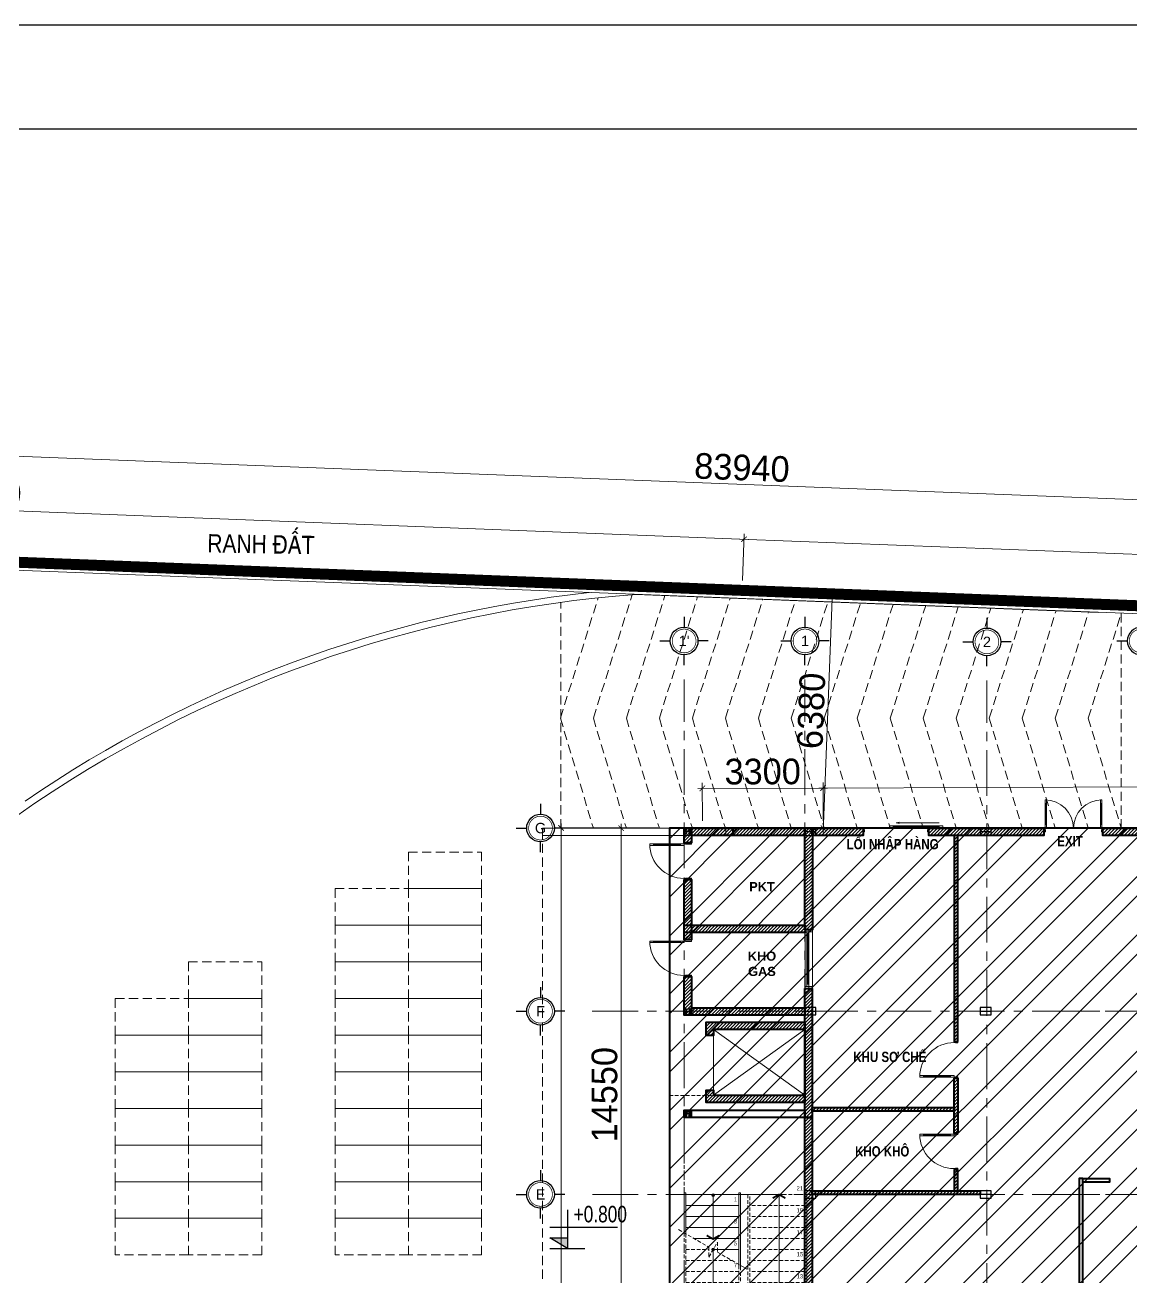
# Model space of a CAD drawing. Header units: millimetres. Extents: x 886808 to 1650903, y -1008069 to 230892.
# Drawn here: x 955234 to 985414, y -234506 to -200329 of the extents above; entities that cross this region are included whole.
import ezdxf
from ezdxf.enums import TextEntityAlignment as Align

# ---------------------------------------------------------------- set-up
doc = ezdxf.new("R2010")
doc.units = ezdxf.units.MM
for name, pattern in [('ACAD_ISO03W100', [30, 12, -18]), ('CENTER', [2, 1.25, -0.25, 0.25, -0.25]), ('CENTER2', [28.575, 19.05, -3.175, 3.175, -3.175]), ('CONTINOUS', [0]), ('DASHED', [0.75, 0.5, -0.25]), ('DASHED2', [0.375, 0.25, -0.125]), ('HIDDEN2', [0.1875, 0.125, -0.0625]), ('Overhead', [3.96875, 2.38125, -1.5875]), ('PHANTOM2', [31.75, 15.875, -3.175, 3.175, -3.175, 3.175, -3.175])]:
    doc.linetypes.add(name, pattern=pattern)
doc.layers.get('0').update_dxf_attribs({"lineweight": 0})
for name, color, linetype, lineweight in [('01- NET TUONG- 242', 242, 'Continuous', 40), ('03- Net Cua- 153', 153, 'Continuous', 9), ('04-Net thay', 150, 'Continuous', 20), ('06- Dim- 250', 250, 'Continuous', 0), ('8l NET TO', 8, 'Continuous', 9), ('_Text', 7, 'Continuous', 9), ('A-GLAZ-CURT', 52, 'Continuous', 5), ('A-Wall', 113, 'Continuous', 30), ('A_Dim', 8, 'Continuous', 5), ('co', 66, 'Continuous', 5), ('DIM', 149, 'Continuous', 13), ('DMANH', 116, 'Continuous', 15), ('DS_Dim', 8, 'Continuous', 0), ('HACTH', 8, 'Continuous', 0), ('net truc', 250, 'CENTER2', 5), ('net vl', 33, 'Continuous', 5), ('Q - TEN PHONG', 7, 'Continuous', 18), ('S-COLS', 52, 'Continuous', 5), ('S-STRS', 31, 'Continuous', 5), ('S-STRS-MBND', 31, 'Overhead', 5), ('Text', 250, 'Continuous', 25), ('X-BT-MB-F1$0$SP-CỬA', 157, 'Continuous', 0)]:
    doc.layers.add(name, color=color, linetype=linetype, lineweight=lineweight)
for name, color, linetype in [('0_Kinh', 142, 'Continuous'), ('4', 4, 'Continuous'), ('DS_Hatch', 8, 'Continuous')]:
    doc.layers.add(name, color=color, linetype=linetype)
doc.styles.add('Arial', font='arial.ttf', dxfattribs={"height": 253.361452})
doc.styles.add('DAT', font='')
doc.styles.add('ISO2', font='')
doc.styles.add('Roof Fl type B$0$GHICHUTHUONG', font='arial.ttf', dxfattribs={"width": 0.8})
doc.styles.add('STYLE2', font='')
doc.styles.add('TIEU DE L', font='arial.ttf', dxfattribs={"width": 0.75, "height": 450})
doc.styles.add('TIÊU ĐỀ', font='arial.ttf', dxfattribs={"height": 230})
doc.styles.add('VNI-HELVE', font='')
doc.styles.get('DAT').set_extended_font_data('VNI-Helve')
doc.styles.get('ISO2').set_extended_font_data('.VnAvantH')
doc.styles.get('STYLE2').set_extended_font_data('VNI-Helve-Condense')
doc.styles.get('VNI-HELVE').set_extended_font_data('VNI-Helve-Condense')
doc.dimstyles.new('1-100 X2', dxfattribs={"dimtxt": 110, "dimasz": 75, "dimexe": 75, "dimexo": 150, "dimgap": 45, "dimtad": 1, "dimdec": 0, "dimrnd": 5, "dimzin": 0, "dimtxsty": 'VNI-HELVE', "dimblk": 'ARCHTICK', "dimcen": 50, "dimdle": 60, "dimclrd": 256, "dimclre": 256, "dimclrt": 2, "dimadec": 0, "dimazin": 0, "dimtfac": 1, "dimtdec": 0, "dimtix": 1, "dimtmove": 1, "dimatfit": 3, "dimldrblk": 'OPEN30', "dimfxl": 900, "dimtolj": 1, "dimtzin": 0, "dimlwd": 13, "dimlwe": 13, "dimarcsym": 1})
doc.dimstyles.new('Copy of 1-100-Ll', dxfattribs={"dimtxt": 700, "dimasz": 150, "dimexe": 150, "dimexo": 300, "dimgap": 90, "dimtad": 1, "dimdec": 0, "dimrnd": 5, "dimzin": 0, "dimtxsty": 'ISO2', "dimblk": 'ARCHTICK', "dimcen": 100, "dimdle": 120, "dimclrd": 256, "dimclre": 256, "dimclrt": 2, "dimadec": 0, "dimazin": 0, "dimtfac": 1, "dimtdec": 0, "dimtix": 1, "dimtmove": 1, "dimatfit": 3, "dimldrblk": 'OPEN30', "dimfxl": 900, "dimtolj": 1, "dimtzin": 0, "dimlwd": 13, "dimlwe": 13, "dimarcsym": 1})
pattern_1 = [(45, (-934918.59, 379499.195), (-44.9012806, 44.9012806), [])]

# ---------------------------------------------------------------- blocks, each defined once
blk = doc.blocks.new('_ArchTick')
at = {"color": 0, "linetype": 'ByBlock', "const_width": 0.15}
blk.add_lwpolyline([(-0.5, -0.5), (0.5, 0.5)], dxfattribs=at)
blk = doc.blocks.new('*D185')
at = {"layer": 'A_Dim', "lineweight": 13, "transparency": 16777216}
for p, q in [((974973, -214372), (932666, -212728)), ((932742, -213851), (932792, -212583)), ((974810, -215485), (974859, -214217))]:
    blk.add_line(p, q, dxfattribs=at)
at = {"layer": 'Defpoints', "color": 0, "transparency": 16777216}
for p in [(932786, -212733), (932731, -214151), (974798, -215785)]:
    blk.add_point(p, dxfattribs=at)
at = {"layer": 'A_Dim', "lineweight": 13, "transparency": 16777216, "xscale": 150, "yscale": 150, "zscale": 150}
for p, rotation in [((932786, -212733), 177.7757246600944), ((974853, -214367), 357.7757246600944)]:
    blk.add_blockref('_ArchTick', p, dxfattribs=dict(at, rotation=rotation))
at = {"layer": 'A_Dim', "color": 2, "transparency": 16777216, "insert": (953837, -213098), "char_height": 700, "attachment_point": 5, "rotation": 357.7757, "style": 'ISO2'}
blk.add_mtext('\\A1;42100', dxfattribs=at)
blk = doc.blocks.new('_Open30')
at = {"color": 0, "linetype": 'ByBlock', "lineweight": -2}
for p, q in [((-1, 0.27), (0, 0)), ((0, 0), (-1, -0.27)), ((0, 0), (-1, 0))]:
    blk.add_line(p, q, dxfattribs=at)
blk = doc.blocks.new('*D186')
at = {"layer": 'A_Dim', "lineweight": 13, "transparency": 16777216}
for p, q in [((932742, -213851), (932850, -211086)), ((932724, -211232), (1016839, -214499)), ((1016617, -217109), (1016725, -214344))]:
    blk.add_line(p, q, dxfattribs=at)
at = {"layer": 'Defpoints', "color": 0, "transparency": 16777216}
for p in [(932731, -214151), (1016719, -214494), (1016606, -217409)]:
    blk.add_point(p, dxfattribs=at)
at = {"layer": 'A_Dim', "lineweight": 13, "transparency": 16777216, "xscale": 150, "yscale": 150, "zscale": 150}
for p, rotation in [((932844, -211236), 177.775724662663), ((1016719, -214494), 357.7757246626629)]:
    blk.add_blockref('_ArchTick', p, dxfattribs=dict(at, rotation=rotation))
at = {"layer": 'A_Dim', "color": 2, "transparency": 16777216, "insert": (974799, -212413), "char_height": 700, "attachment_point": 5, "rotation": 357.7757, "style": 'ISO2'}
blk.add_mtext('\\A1;83940', dxfattribs=at)
blk = doc.blocks.new('*D184')
at = {"layer": 'A_Dim', "lineweight": 13, "transparency": 16777216}
for p, q in [((974810, -215490), (974860, -214217)), ((974734, -214362), (1012746, -215839)), ((1012583, -216957), (1012632, -215684))]:
    blk.add_line(p, q, dxfattribs=at)
at = {"layer": 'Defpoints', "color": 0, "transparency": 16777216}
for p in [(974799, -215789), (1012626, -215834), (1012571, -217257)]:
    blk.add_point(p, dxfattribs=at)
at = {"layer": 'A_Dim', "lineweight": 13, "transparency": 16777216, "xscale": 150, "yscale": 150, "zscale": 150}
for p, rotation in [((974854, -214367), 177.7756338172712), ((1012626, -215834), 357.7756338172712)]:
    blk.add_blockref('_ArchTick', p, dxfattribs=dict(at, rotation=rotation))
at = {"layer": 'A_Dim', "color": 2, "transparency": 16777216, "insert": (993758, -214649), "char_height": 700, "attachment_point": 5, "rotation": 357.7756, "style": 'ISO2'}
blk.add_mtext('\\A1;37800', dxfattribs=at)
blk = doc.blocks.new('*U39')
at = {"layer": 'X-BT-MB-F1$0$SP-CỬA'}
for p, q in [((-1540, 675), (-1580, 675)), ((-1560, 100), (-1560, 675)), ((-70, 675), (-30, 675)), ((-50, 100), (-50, 675)), ((-1540, 100), (-1580, 100)), ((-70, 100), (-30, 100))]:
    blk.add_line(p, q, dxfattribs=at)
for points in [[(-1580, 0), (-1540, 0), (-1540, 775), (-1580, 775)], [(-30, 0), (-70, 0), (-70, 775), (-30, 775)], [(-1610, -100), (-1570, -100), (-1570, -40), (-1580, -40), (-1580, 0), (-1610, 0)], [(0, -100), (-40, -100), (-40, -40), (-30, -40), (-30, 0), (0, 0)]]:
    blk.add_lwpolyline(points, close=True, dxfattribs=at)
at = {"layer": 'X-BT-MB-F1$0$SP-CỬA', "ltscale": 100}
for centre, start, end in [((-1580, 0), 0, 90), ((-30, 0), 90, 180)]:
    blk.add_arc(centre, 775, start, end, dxfattribs=at)
blk = doc.blocks.new('*U169')
at = {"transparency": 33554636}
h = blk.add_hatch(color=256, dxfattribs=at)
edge = h.paths.add_edge_path()
edge.add_arc((0, 1200), 37.5, 0, 360)
at = {"linetype": 'HIDDEN2', "transparency": 33554636}
blk.add_lwpolyline([(0, 0), (0, 1200)], dxfattribs=at)
at = {"lineweight": -2, "transparency": 33554636, "const_width": 50}
blk.add_lwpolyline([(-173, 100), (0, 0), (173, 100)], dxfattribs=at)
at = {"transparency": 33554636}
blk.add_circle((0, 1200), 37.5, dxfattribs=at)
blk = doc.blocks.new('*U170')
at = {"transparency": 33554636}
h = blk.add_hatch(color=256, dxfattribs=at)
edge = h.paths.add_edge_path()
edge.add_arc((1800, 1500), 37.5, 0, 360)
at = {"linetype": 'HIDDEN2', "transparency": 33554636}
for points in [[(0, 0), (0, 3300)], [(0, 3300), (1800, 3300)], [(1800, 3300), (1800, 1500)]]:
    blk.add_lwpolyline(points, dxfattribs=at)
at = {"lineweight": -2, "transparency": 33554636, "const_width": 50}
blk.add_lwpolyline([(-173, 100), (0, 0), (173, 100)], dxfattribs=at)
at = {"transparency": 33554636}
blk.add_circle((1800, 1500), 37.5, dxfattribs=at)
blk = doc.blocks.new('I COLUMN ver finish - I COLUMN 200X200-6422362-MẶT BẰNG BỐ TRÍ TẦNG 1')
at = {"layer": 'S-COLS', "transparency": 33554636}
for p, q in [((-100, 92), (-100, 100)), ((100, 100), (-100, 100)), ((-5, 92), (-100, 92)), ((-59, 65), (-67, 50)), ((-67, 50), (-59, 35)), ((-41, 65), (-59, 65)), ((-59, 35), (-41, 35)), ((-33, 50), (-41, 65)), ((-41, 35), (-33, 50)), ((-5, 92), (-5, -92)), ((100, 92), (5, 92)), ((5, -92), (5, 92)), ((41, 65), (33, 50)), ((33, 50), (41, 35)), ((59, 65), (41, 65)), ((41, 35), (59, 35)), ((67, 50), (59, 65)), ((59, 35), (67, 50)), ((100, 92), (100, 100)), ((-5, -92), (-100, -92)), ((-100, -100), (-100, -92)), ((100, -100), (-100, -100)), ((-100, -110), (100, -110)), ((-59, -35), (-67, -50)), ((-67, -50), (-59, -65)), ((-41, -35), (-59, -35)), ((-59, -65), (-41, -65)), ((-33, -50), (-41, -35)), ((-41, -65), (-33, -50)), ((100, -92), (5, -92)), ((41, -35), (33, -50)), ((33, -50), (41, -65)), ((59, -35), (41, -35)), ((41, -65), (59, -65)), ((67, -50), (59, -35)), ((59, -65), (67, -50)), ((100, -100), (100, -92))]:
    blk.add_line(p, q, dxfattribs=at)
for centre, radius, start, end in [((-50, 50), 23, 360, 180), ((-50, 50), 23, 180, 360), ((-50, 50), 8, 360, 180), ((-50, 50), 8, 180, 360), ((50, 50), 23, 360, 180), ((50, 50), 23, 180, 360), ((50, 50), 8, 360, 180), ((50, 50), 8, 180, 360), ((-50, -50), 23, 360, 180), ((-50, -50), 23, 180, 360), ((-50, -50), 8, 360, 180), ((-50, -50), 8, 180, 0), ((50, -50), 23, 360, 180), ((50, -50), 23, 180, 360), ((50, -50), 8, 360, 180), ((50, -50), 8, 180, 0)]:
    blk.add_arc(centre, radius, start, end, dxfattribs=at)
blk = doc.blocks.new('CAU THANG THOAT HIEM')
at = {"layer": '04-Net thay', "transparency": 33554636}
for p, q in [((-3252, 0), (-1807, 0)), ((-3252, -300), (-1807, -300)), ((-1807, 0), (-1807, -1937)), ((-3252, -600), (-1807, -600)), ((-3252, -900), (-1807, -900)), ((-3029, -1200), (-1807, -1200)), ((-2407, -1500), (-1807, -1500))]:
    blk.add_line(p, q, dxfattribs=at)
for points in [[(-3252, 50), (-3302, 50), (-3302, -1042)], [(-3252, -1071), (-3252, 50), (-3299, 50)], [(-1807, 0), (-1807, 50), (-1757, 50), (-1757, -1966)]]:
    blk.add_lwpolyline(points, dxfattribs=at)
at = {"layer": '06- Dim- 250', "linetype": 'DASHED', "ltscale": 200, "transparency": 33554636}
for p, q in [((-1557, -2650), (-1557, 0)), ((-1507, -2700), (-1507, 0)), ((0, -300, 0), (-1507, -300)), ((0, 0, 0), (0, -3900, 0)), ((0, -600, 0), (-1507, -600)), ((0, -900, 0), (-1507, -900)), ((-3302, -1042), (-3302, -2839)), ((-3252, -1071), (-3252, -2839)), ((0, -1200, 0), (-1507, -1200)), ((-3252, -1500), (-2624, -1500)), ((-2505, -1500), (-1995, -1500)), ((0, -1500, 0), (-1507, -1500)), ((-3252, -1800), (-1995, -1800)), ((-1807, -1937), (-1807, -2650)), ((-1757, -1966), (-1757, -2650)), ((0, -1800, 0), (-1507, -1800)), ((-3252, -2100), (-1807, -2100)), ((0, -2100, 0), (-1507, -2100)), ((-3252, -2400), (-1807, -2400)), ((-3252, -2700), (-1807, -2700)), ((-1807, -2700), (-1807, -2650)), ((-1807, -2650), (-1807, -2700)), ((-1807, -2700), (-1557, -2700)), ((-1757, -2650), (-1557, -2650)), ((-1507, -2700), (-1557, -2700)), ((0, -2400, 0), (-1507, -2400)), ((0, -2700, 0), (-1507, -2700)), ((-3302, -3950), (-3302, -2839)), ((-3252, -3900), (-3252, -2839)), ((50, -3950, 0), (-3302, -3950)), ((0, -3900, 0), (-3252, -3900))]:
    blk.add_line(p, q, dxfattribs=at)
for points in [[(-3702, -4550), (0, -4550), (0, 2700), (-3702, 2700)], [(-3302, 0), (0, 0), (0, 2300), (-3302, 2300)], [(-3102, -4150), (50, -4150), (50, -3950), (-3102, -3950)]]:
    blk.add_lwpolyline(points, close=True, dxfattribs=at)
for points in [[(-3449, -958), (-2624, -1437), (-2624, -1706), (-2391, -1302), (-2391, -1572), (-1588, -2035)], [(-1657, -2700), (-1657, -3900)]]:
    blk.add_lwpolyline(points, dxfattribs=at)
at = {"layer": 'S-STRS', "color": 251, "true_color": 0x636466, "transparency": 33554636}
blk.add_line((-3202, 0), (-1858, 0), dxfattribs=at)
at = {"layer": 'S-STRS-MBND', "color": 251, "true_color": 0x636466, "transparency": 33554636}
for q in [(50, 0, 0), (50, -3950, 0)]:
    blk.add_line((50, -2861, 0), q, dxfattribs=at)
at = {"layer": '06- Dim- 250', "linetype": 'ACAD_ISO03W100', "ltscale": 10, "transparency": 33554636, "xscale": -1}
blk.add_blockref('*U169', (-2509, -1217), dxfattribs=at)
at = {"layer": '06- Dim- 250', "linetype": 'ACAD_ISO03W100', "ltscale": 10, "transparency": 33554636, "rotation": 180}
blk.add_blockref('*U170', (-709, 0), dxfattribs=at)
at = {"layer": 'S-COLS', "transparency": 33554636, "rotation": 90}
for p in [(-3202, 2200), (-3202, -4050)]:
    blk.add_blockref('I COLUMN ver finish - I COLUMN 200X200-6422362-MẶT BẰNG BỐ TRÍ TẦNG 1', p, dxfattribs=at)
at = {"color": 2, "transparency": 33554636, "char_height": 115, "attachment_point": 5, "style": 'TIÊU ĐỀ'}
for s, insert in [('\\A1;21', (-141, 168, 0)), ('\\A1;1', (-1898, -132)), ('\\A1;3', (-1898, -732)), ('\\A1;19', (-141, -432, 0)), ('\\A1;17', (-141, -1032, 0)), ('\\A1;5', (-1898, -1332)), ('\\A1;15', (-141, -1632, 0)), ('\\A1;7', (-1898, -1933)), ('\\A1;13', (-141, -2232, 0)), ('\\A1;9', (-1898, -2532)), ('\\A1;11', (-141, -2832, 0))]:
    blk.add_mtext(s, dxfattribs=dict(at, insert=insert))
blk = doc.blocks.new('*U1457')
at = {"color": 7, "ltscale": 5}
for p, q in [((-2000, 100), (-2000, -100)), ((-400, 100), (-400, -100))]:
    blk.add_line(p, q, dxfattribs=at)
at = {"color": 0, "ltscale": 40}
for p, q in [((-2000, 0), (-400, 0)), ((-400, -100), (-2000, -100))]:
    blk.add_line(p, q, dxfattribs=at)
at = {"ltscale": 40}
for p, q in [((-450, 100), (-1950, 100)), ((-520, -25), (-1880, -25)), ((-1880, -50), (-520, -50))]:
    blk.add_line(p, q, dxfattribs=at)
at = {"color": 0, "lineweight": -2}
for points in [[(-2000, 100), (-1950, 100), (-1950, -100), (-2000, -100)], [(-400, 100), (-450, 100), (-450, -100), (-400, -100)]]:
    blk.add_lwpolyline(points, close=True, dxfattribs=at)
at = {"ltscale": 40}
for points in [[(-1950, -50), (-1880, -50), (-1880, 0), (-1950, 0)], [(-520, -50), (-450, -50), (-450, 0), (-520, 0)], [(-1545, -25), (-1535, -25), (-1535, -50), (-1545, -50)], [(-1205, -25), (-1195, -25), (-1195, -50), (-1205, -50)], [(-865, -25), (-855, -25), (-855, -50), (-865, -50)]]:
    blk.add_lwpolyline(points, close=True, dxfattribs=at)
blk = doc.blocks.new('*U1458')
at = {"layer": 'X-BT-MB-F1$0$SP-CỬA'}
blk.add_line((-50, -100), (-50, -840), dxfattribs=at)
for points in [[(-1000, 200), (-960, 200), (-960, 40), (-970, 40), (-970, 0), (-1000, 0)], [(-30, 0), (-30, -940), (-70, -940), (-70, 0)], [(0, 200), (-40, 200), (-40, 40), (-30, 40), (-30, 0), (0, 0)], [(-30, -100), (-70, -100), (-70, -840), (-30, -840)]]:
    blk.add_lwpolyline(points, close=True, dxfattribs=at)
at = {"layer": 'X-BT-MB-F1$0$SP-CỬA', "ltscale": 100}
blk.add_arc((-30, 0), 940, 180, 270, dxfattribs=at)
blk = doc.blocks.new('*U109')
at = {"layer": 'X-BT-MB-F1$0$SP-CỬA', "transparency": 33554636}
blk.add_line((50, -100), (50, -840), dxfattribs=at)
for points in [[(0, 100), (40, 100), (40, 40), (30, 40), (30, 0), (0, 0)], [(30, 0), (30, -940), (70, -940), (70, 0)], [(1000, 100), (960, 100), (960, 40), (970, 40), (970, 0), (1000, 0)], [(30, -100), (70, -100), (70, -840), (30, -840)]]:
    blk.add_lwpolyline(points, close=True, dxfattribs=at)
at = {"layer": 'X-BT-MB-F1$0$SP-CỬA', "ltscale": 100, "transparency": 33554636}
blk.add_arc((30, 0), 940, 270, 0, dxfattribs=at)
blk = doc.blocks.new('*U1459')
at = {"layer": 'X-BT-MB-F1$0$SP-CỬA'}
blk.add_line((100, -50), (840, -50), dxfattribs=at)
for points in [[(-100, 0), (-100, -40), (-40, -40), (-40, -30), (0, -30), (0, 0)], [(0, -30), (940, -30), (940, -70), (0, -70)], [(100, -30), (100, -70), (840, -70), (840, -30)], [(-100, -1000), (-100, -960), (-40, -960), (-40, -970), (0, -970), (0, -1000)]]:
    blk.add_lwpolyline(points, close=True, dxfattribs=at)
at = {"layer": 'X-BT-MB-F1$0$SP-CỬA', "ltscale": 100}
blk.add_arc((0, -30), 940, 269.999, 359.999, dxfattribs=at)
blk = doc.blocks.new('BO TRI BEP')
at = {"layer": 'DS_Hatch', "transparency": 33554534}
h = blk.add_hatch(dxfattribs=at)
h.set_pattern_fill('ANSI31', color=256, scale=500)
h.set_pattern_definition([(45, (-934988.59, 379499.195), (-44.194174, 44.194174), [])])
h.paths.add_polyline_path([(6079, 13806), (9930, 13806), (9930, 13698), (6079, 13698)])
h.paths.add_polyline_path([(4270, 17523), (200, 17523), (200, 17623), (4270, 17623)])
h.paths.add_polyline_path([(4780, 27100), (200, 27100), (200, 27200), (4780, 27200)])
h.paths.add_polyline_path([(4070, 27200), (4170, 27200), (4170, 27776), (4070, 27776)])
h.paths.add_polyline_path([(200, 29477), (4070, 29477), (4070, 29377), (200, 29377)])
h.paths.add_polyline_path([(4070, 30277), (4170, 30277), (4170, 28778), (4070, 28778)])
h.paths.add_polyline_path([(4170, 31277), (4170, 36900), (4070, 36900), (4070, 31277)])
at = {"layer": '01- NET TUONG- 242', "transparency": 33554636}
for points in [[(4170, 31277), (4170, 36900), (4070, 36900), (4070, 31277)], [(4070, 30277), (4170, 30277), (4170, 28778), (4070, 28778)], [(200, 29477), (4070, 29477), (4070, 29377), (200, 29377)], [(7480, 21355), (7580, 21355), (7580, 27539), (7480, 27539)], [(7580, 27539), (8314, 27539), (8314, 27439), (7580, 27439)], [(4780, 27100), (200, 27100), (200, 27200), (4780, 27200)]]:
    blk.add_lwpolyline(points, close=True, dxfattribs=at)
at = {"layer": '01- NET TUONG- 242', "transparency": 33554636, "elevation": 0}
blk.add_lwpolyline([(4070, 27200), (4170, 27200), (4170, 27776), (4070, 27776)], close=True, dxfattribs=at)
at = {"layer": 'net vl', "ltscale": 300, "transparency": 33554636, "extrusion": (1.99684e-08, 4.10546e-11, -1), "rotation": 90.00102455038493}
blk.add_blockref('*U109', (-4070, 30277, 0), dxfattribs=at)
at = {"layer": 'net vl', "ltscale": 300, "transparency": 33554636, "extrusion": (-4.10546e-11, 1.99684e-08, -1), "rotation": 0.001024550384951719}
blk.add_blockref('*U1459', (-4070, 28776, 0), dxfattribs=at)
at = {"layer": 'net vl', "ltscale": 300, "transparency": 33554636, "char_height": 280.71, "width": 3272.74, "attachment_point": 5, "style": 'Roof Fl type B$0$GHICHUTHUONG'}
for s, insert in [('{\\fArial|b1|i0|c0|p34;LỐI NHẬP HÀNG}', (2391, 36628)), ('{\\fArial|b1|i0|c0|p34;EXIT}', (7233, 36748)), ('{\\fArial|b1|i0|c0|p34;KHU SƠ CHẾ}', (2315, 30855)), ('{\\fArial|b1|i0|c0|p34;KHO KHÔ}', (2107, 28277))]:
    blk.add_mtext(s, dxfattribs=dict(at, insert=insert))
blk = doc.blocks.new('coss')
at = {"layer": '0_Kinh'}
blk.add_hatch(color=256, dxfattribs=at).paths.add_polyline_path([(0, 180), (-300, 180), (0, 0)])
for p, q in [((0, 660), (0, 0)), ((-300, 360), (858, 360)), ((0, 0), (-300, 180)), ((-300, 180), (0, 180))]:
    blk.add_line(p, q, dxfattribs=at)
at = {"layer": '4'}
blk.add_line((-300, 0), (300, 0), dxfattribs=at)
blk = doc.blocks.new('*D1070')
at = {"layer": 'A_Dim', "lineweight": 13, "transparency": 16777216}
for p, q in [((1007065, -221057), (976895, -221161)), ((977018, -222056), (977014, -221011)), ((1006948, -221952), (1006944, -220907))]:
    blk.add_line(p, q, dxfattribs=at)
at = {"layer": 'Defpoints', "color": 0, "transparency": 16777216}
for p in [(977015, -221161), (977019, -222356), (1006949, -222252)]:
    blk.add_point(p, dxfattribs=at)
at = {"layer": 'A_Dim', "lineweight": 13, "transparency": 16777216, "xscale": 150, "yscale": 150, "zscale": 150}
for p, rotation in [((977015, -221161), 180.198778406487), ((1006945, -221057), 0.1987784064869657)]:
    blk.add_blockref('_ArchTick', p, dxfattribs=dict(at, rotation=rotation))
at = {"layer": 'A_Dim', "color": 2, "transparency": 16777216, "insert": (991978, -220657), "char_height": 700, "attachment_point": 5, "rotation": 0.1988, "style": 'ISO2'}
blk.add_mtext('\\A1;29930', dxfattribs=at)
blk = doc.blocks.new('*D1069')
at = {"layer": 'A_Dim', "lineweight": 13, "transparency": 16777216}
for p, q in [((973719, -222051), (973715, -221020)), ((977018, -222056), (977014, -221009)), ((977135, -221159), (973596, -221171))]:
    blk.add_line(p, q, dxfattribs=at)
at = {"layer": 'Defpoints', "color": 0, "transparency": 16777216}
for p in [(973716, -221170), (973720, -222351), (977019, -222356)]:
    blk.add_point(p, dxfattribs=at)
at = {"layer": 'A_Dim', "lineweight": 13, "transparency": 16777216, "xscale": 150, "yscale": 150, "zscale": 150}
for p, rotation in [((973716, -221170), 180.1914319073119), ((977015, -221159), 0.1914319073118875)]:
    blk.add_blockref('_ArchTick', p, dxfattribs=dict(at, rotation=rotation))
at = {"layer": 'A_Dim', "color": 2, "transparency": 16777216, "insert": (975364, -220713), "char_height": 700, "attachment_point": 5, "rotation": 0.1914, "style": 'ISO2'}
blk.add_mtext('\\A1;3300', dxfattribs=at)
blk = doc.blocks.new('*D194')
at = {"layer": 'A_Dim', "lineweight": 13, "transparency": 16777216}
for p, q in [((971502, -222136), (971502, -236926)), ((972516, -222256), (971352, -222256)), ((972517, -236806), (971352, -236806))]:
    blk.add_line(p, q, dxfattribs=at)
at = {"layer": 'Defpoints', "color": 0, "transparency": 16777216}
for p in [(972816, -222256), (971502, -236806), (972817, -236806)]:
    blk.add_point(p, dxfattribs=at)
at = {"layer": 'A_Dim', "lineweight": 13, "transparency": 16777216, "xscale": 150, "yscale": 150, "zscale": 150}
for p, rotation in [((971502, -222256), 90), ((971502, -236806), 270)]:
    blk.add_blockref('_ArchTick', p, dxfattribs=dict(at, rotation=rotation))
at = {"layer": 'A_Dim', "color": 2, "transparency": 16777216, "insert": (971050, -229531), "char_height": 700, "attachment_point": 5, "rotation": 90, "style": 'ISO2'}
blk.add_mtext('\\A1;14550', dxfattribs=at)
blk = doc.blocks.new('*D208')
at = {"layer": 'A_Dim', "lineweight": 13, "transparency": 16777216}
for p, q in [((977014, -222376), (977271, -215761)), ((977566, -215892), (977416, -215886)), ((977319, -222267), (977169, -222261))]:
    blk.add_line(p, q, dxfattribs=at)
at = {"layer": 'Defpoints', "color": 0, "transparency": 16777216}
for p in [(977266, -215881), (977266, -215881), (977019, -222256)]:
    blk.add_point(p, dxfattribs=at)
at = {"layer": 'A_Dim', "lineweight": 13, "transparency": 16777216, "xscale": 150, "yscale": 150, "zscale": 150}
for p, rotation in [((977266, -215881), 87.77572466266336), ((977019, -222256), 267.7757246626633)]:
    blk.add_blockref('_ArchTick', p, dxfattribs=dict(at, rotation=rotation))
at = {"layer": 'A_Dim', "color": 2, "transparency": 16777216, "insert": (976691, -219051), "char_height": 700, "attachment_point": 5, "rotation": 87.7757, "style": 'ISO2'}
blk.add_mtext('\\A1;6380', dxfattribs=at)
blk = doc.blocks.new('*D209')
at = {"layer": 'A_Dim', "lineweight": 13, "transparency": 16777216}
for p, q in [((969863, -222127), (969863, -259476)), ((972516, -222247), (969713, -222247)), ((973368, -259356), (969713, -259356))]:
    blk.add_line(p, q, dxfattribs=at)
at = {"layer": 'Defpoints', "color": 0, "transparency": 16777216}
for p in [(972816, -222247), (969863, -259356), (973668, -259356)]:
    blk.add_point(p, dxfattribs=at)
at = {"layer": 'A_Dim', "lineweight": 13, "transparency": 16777216, "xscale": 150, "yscale": 150, "zscale": 150}
for p, rotation in [((969863, -222247), 90), ((969863, -259356), 270)]:
    blk.add_blockref('_ArchTick', p, dxfattribs=dict(at, rotation=rotation))
at = {"layer": 'A_Dim', "color": 2, "transparency": 16777216, "insert": (969411, -240801), "char_height": 700, "attachment_point": 5, "rotation": 90, "style": 'ISO2'}
blk.add_mtext('\\A1;37110', dxfattribs=at)
blk = doc.blocks.new('TRUC KHU NHA HANG')
at = {"layer": '8l NET TO', "color": 251, "linetype": 'CENTER', "ltscale": 1000, "true_color": 0x636466, "transparency": 33554636}
for p, q in [((6867, 37100), (36555, 37100)), ((6867, 32100), (36555, 32100)), ((6867, 27100), (36555, 27100))]:
    blk.add_line(p, q, dxfattribs=at)
blk = doc.blocks.new('*U900')
for p, q in [((0, 7), (0, 4)), ((-7, 0), (-4, 0)), ((7, 0), (4, 0)), ((0, -7), (0, -4))]:
    blk.add_line(p, q)
blk.add_circle((0, 0), 4)
at = {"layer": 'net truc', "color": 4, "linetype": 'CONTINOUS', "ltscale": 0.08, "const_width": 0.208}
blk.add_lwpolyline([(3.43, -0.02, 0.414214), (0.02, 3.43, 2.414214), (3.43, -0.02, 0.24166)], format="xyb", dxfattribs=at)
at = {"color": 7, "style": 'Arial', "flags": 8}
blk.add_attdef('DETAIL#', text='', height=3, dxfattribs=at).set_placement((0, 0), align=Align.MIDDLE_CENTER)
blk = doc.blocks.new('TRUC KHU BEP')
at = {"layer": '8l NET TO', "color": 251, "linetype": 'CENTER', "ltscale": 1000, "true_color": 0x636466, "transparency": 33554636}
for p, q in [((-3229, 20004), (-3229, 41158)), ((70, -3999), (70, 41158)), ((5035, -4024), (5035, 41133)), ((-5729, 37100), (13215, 37100)), ((-5735, 32100), (13215, 32100)), ((-5729, 27100), (13215, 27100))]:
    blk.add_line(p, q, dxfattribs=at)
at = {"layer": 'Text', "transparency": 33554636, "xscale": 94.41941626506186, "yscale": 94.41941626506186, "zscale": 94.41941626506186}
for p, values in [((-3229, 42208), {'DETAIL#': "1'"}), ((70, 42208), {'DETAIL#': '1'}), ((5035, 42183), {'DETAIL#': '2'}), ((-7148, 37100), {'DETAIL#': 'G'}), ((-7148, 32100), {'DETAIL#': 'F'}), ((-7148, 27100), {'DETAIL#': 'E'})]:
    blk.add_blockref('*U900', p, dxfattribs=at).add_auto_attribs(values)
at = {"layer": 'Text', "transparency": 33554636}
ref = blk.add_blockref('*U900', (9244, 42208), dxfattribs=dict(at, xscale=-94.41941626506186, yscale=94.41941626506186, zscale=94.41941626506186))
ref.add_attrib('DETAIL#', '3', dxfattribs={"layer": '0', "color": 7, "height": 283, "style": 'Arial', "flags": 8}).set_placement((9246, 42208), align=Align.MIDDLE_CENTER)
blk = doc.blocks.new('cc')
at = {"layer": 'A-GLAZ-CURT', "transparency": 33554636}
blk.add_lwpolyline([(222569, 39756), (222287, 39756), (222287, 39659), (222278, 39659), (222278, 39859), (222287, 39859), (222287, 39762), (222569, 39762), (222569, 39859), (222578, 39859), (222578, 39659), (222569, 39659)], close=True, dxfattribs=at)
at = {"layer": 'A-Wall', "transparency": 33554636}
blk.add_lwpolyline([(222278, 39659), (222578, 39659), (222578, 39859), (222278, 39859)], close=True, dxfattribs=at)
blk = doc.blocks.new('TRU I')
at = {"layer": 'DS_Dim', "transparency": 33554636}
for p in [(-252208, -2759), (-247428, -2759), (-252208, -7659), (-247428, -7659), (-252208, -12659), (-247428, -12659)]:
    blk.add_blockref('cc', p, dxfattribs=at)
at = {"layer": 'S-COLS', "transparency": 33554636, "rotation": 90}
for p in [(-33129, 37000), (-33129, 32100), (-33130, 29300)]:
    blk.add_blockref('I COLUMN ver finish - I COLUMN 200X200-6422362-MẶT BẰNG BỐ TRÍ TẦNG 1', p, dxfattribs=at)
blk = doc.blocks.new('TUONG BEP TG 1')
at = {"layer": 'HACTH', "transparency": 33554636}
h = blk.add_hatch(dxfattribs=at)
h.set_pattern_fill('ANSI31', color=256, scale=20)
h.set_pattern_definition(pattern_1)
h.paths.add_polyline_path([(3453, 37100), (6591, 37100), (6591, 36900), (3453, 36900)])
h.paths.add_polyline_path([(270, 37100), (1653, 37100), (1653, 36900), (270, 36900)])
h.paths.add_polyline_path([(8201, 37100), (10000, 37100), (10000, 36900), (8201, 36900)])
h.paths.add_polyline_path([(270, 29200), (70, 29200)], flags=17)
h.paths.add_polyline_path([(70, 19063), (270, 19063), (270, 17496), (70, 17496)])
h.paths.add_polyline_path([(70, 4881), (270, 4881), (270, 2202), (70, 2202)])
h.paths.add_polyline_path([(70, 7594), (270, 7594), (270, 6481), (70, 6481)])
h.paths.add_polyline_path([(70, 602), (270, 602), (270, 0), (70, 0)])
h.paths.add_polyline_path([(270, 0), (1685, 0), (1685, 200), (270, 200)])
h.paths.add_polyline_path([(3485, 200), (7535, 200), (7535, 0), (3485, 0)])
h.paths.add_polyline_path([(9145, 200), (10000, 200), (10000, 0), (9145, 0)])
h.paths.add_polyline_path([(70, 29200), (270, 29200), (270, 20663), (70, 20663)])
h.paths.add_polyline_path([(69, 14361), (270, 14361), (270, 15896), (69, 15896)])
h.paths.add_polyline_path([(70, 11801), (269, 11801), (269, 12761), (70, 12761)])
h.paths.add_polyline_path([(70, 10201), (270, 10201), (270, 9194), (70, 9194)])
h.paths.add_polyline_path([(70, 200), (70, 0), (-2029, 0), (-2029, 200)])
h.paths.add_polyline_path([(70, 37100), (271, 37100), (271, 34325), (70, 34325)])
h.paths.add_polyline_path([(70, 37100), (70, 36900), (-3029, 36900), (-3029, 37100)])
h.paths.add_polyline_path([(-3229, 37100), (-3029, 37100), (-3029, 36700), (-3229, 36700)])
h.paths.add_polyline_path([(-3229, 35700), (-3029, 35700), (-3029, 34050), (-3229, 34050)])
h.paths.add_polyline_path([(71, 34450), (71, 34250), (-3029, 34250), (-3029, 34450)])
h.paths.add_polyline_path([(-3229, 33050), (-3029, 33050), (-3029, 31994), (-3229, 31994)])
h.paths.add_polyline_path([(70, 32200), (70, 32000), (-3029, 32000), (-3029, 32200)])
h.paths.add_polyline_path([(-3329, 3299), (-3129, 3299), (-3129, 4099), (70, 4099), (70, 4299), (-3329, 4299)])
h.paths.add_polyline_path([(-3129, 2299), (-3329, 2299), (-3329, 0), (-3029, 0), (-3029, 200), (-3129, 200)])
h = blk.add_hatch(dxfattribs=at)
h.set_pattern_fill('ANSI31', color=256, scale=20)
h.set_pattern_definition(pattern_1)
h.paths.add_polyline_path([(70, 29808), (70, 31608), (-2430, 31608), (-2430, 31445), (-2630, 31445), (-2630, 31808), (70, 31808), (70, 29608), (-2630, 29608), (-2630, 29945), (-2430, 29945), (-2430, 29808)])
h.paths.add_polyline_path([(70, 32725), (270, 32725), (270, 29200), (70, 29200)])
at = {"layer": '01- NET TUONG- 242', "transparency": 33554636}
for points in [[(-3229, 37100), (-3029, 37100), (-3029, 36700), (-3229, 36700)], [(70, 37100), (70, 36900), (-3029, 36900), (-3029, 37100)], [(70, 37100), (70, 36900), (-1890, 36900), (-1890, 37100)], [(270, 37100), (1653, 37100), (1653, 36900), (270, 36900)], [(3453, 37100), (6591, 37100), (6591, 36900), (3453, 36900)], [(8201, 37100), (10000, 37100), (10000, 36900), (8201, 36900)], [(-3229, 35700), (-3029, 35700), (-3029, 34050), (-3229, 34050)], [(71, 34450), (71, 34250), (-3229, 34250), (-3229, 34450)], [(70, 32725), (270, 32725), (270, 29200), (70, 29200)], [(70, 32200), (70, 32000), (-3029, 32000), (-3029, 32200)], [(70, 29808), (70, 31608), (-2430, 31608), (-2430, 31445), (-2630, 31445), (-2630, 31808), (70, 31808), (70, 29608), (-2630, 29608), (-2630, 29945), (-2430, 29945), (-2430, 29808)], [(70, 29200), (270, 29200), (270, 20663), (70, 20663)]]:
    blk.add_lwpolyline(points, close=True, dxfattribs=at)
at = {"layer": '01- NET TUONG- 242', "transparency": 33554636, "elevation": 0}
for points in [[(70, 37100), (271, 37100), (271, 34325), (70, 34325)], [(-3229, 33050), (-3029, 33050), (-3029, 31994), (-3229, 31994)], [(67, 29400), (67, 29200), (-3232, 29200), (-3232, 29400)]]:
    blk.add_lwpolyline(points, close=True, dxfattribs=at)
at = {"layer": 'A_Dim', "transparency": 33554636}
blk.add_lwpolyline([(-2430, 29808), (70, 29808), (70, 31608), (-2430, 31608)], close=True, dxfattribs=at)
for points in [[(70, 29808), (-2430, 31608)], [(70, 31608), (-2430, 29808)]]:
    blk.add_lwpolyline(points, dxfattribs=at)
at = {"layer": 'X-BT-MB-F1$0$SP-CỬA', "transparency": 33554636, "extrusion": (1.99684e-08, -4.06975e-11, -1)}
for p, q in [((2473, 37123, 0), (2473, 37163, 0)), ((2473, 37143, 0), (3728, 37143, 0)), ((3728, 37123, 0), (3728, 37163, 0))]:
    blk.add_line(p, q, dxfattribs=at)
at = {"layer": 'X-BT-MB-F1$0$SP-CỬA', "transparency": 33554636, "extrusion": (-4.10546e-11, 1.99684e-08, -1), "elevation": 0}
for points in [[(-1653, 37000), (-1693, 37000), (-1693, 37060), (-1683, 37060), (-1683, 37100), (-1653, 37100)], [(-3453, 37000), (-3413, 37000), (-3413, 37060), (-3423, 37060), (-3423, 37100), (-3453, 37100)]]:
    blk.add_lwpolyline(points, close=True, dxfattribs=at)
at = {"layer": 'X-BT-MB-F1$0$SP-CỬA', "transparency": 33554636, "extrusion": (1.99684e-08, -4.06975e-11, -1), "elevation": 0}
blk.add_lwpolyline([(-2373, 37163), (-2373, 37123), (-3828, 37123), (-3828, 37163)], close=True, dxfattribs=at)
at = {"layer": '03- Net Cua- 153', "linetype": 'Continuous', "transparency": 33554636, "xscale": -1, "rotation": 270}
blk.add_blockref('*U1457', (171, 34725), dxfattribs=at)
at = {"layer": 'A_Dim', "transparency": 33554636}
blk.add_blockref('CAU THANG THOAT HIEM', (70, 27100, 0), dxfattribs=at)
at = {"layer": 'net vl', "ltscale": 300, "transparency": 33554636, "extrusion": (-4.10546e-11, 1.99684e-08, -1), "rotation": 0.001024550384951719}
blk.add_blockref('*U39', (-6591, 37100, 0), dxfattribs=at)
at = {"layer": 'net vl', "ltscale": 300, "transparency": 33554636, "extrusion": (1.99684e-08, 4.10546e-11, -1), "rotation": 90.00102455038493}
for p in [(3229, 36700, 0), (3229, 34050, 0)]:
    blk.add_blockref('*U1458', p, dxfattribs=at)
at = {"transparency": 33554636}
blk.add_leader([(2561, 37248), (3731, 37248)], dimstyle='1-100 X2', override={"dimgap": 45, "dimtad": 0}, dxfattribs=at)

msp = doc.modelspace()

# ---------------------------------------------------------------- hatches: boundary and pattern name
at = {"layer": 'co', "transparency": 33554518}
h = msp.add_hatch(dxfattribs=at)
h.set_pattern_fill('ANSI32', color=256, scale=3000)
h.set_pattern_definition([(45, (0, 0), (-795.4951, 795.4951), []), (45, (530.3, 0), (-795.4951, 795.4951), [])])
h.paths.add_polyline_path([(973193.8, -259354.1), (998315, -259355.8), (998315.1, -255255.7), (1006948.8, -255255.7), (1006948.8, -222255.7), (972816.5, -222255.7), (972816.5, -227355.8), (972816.5, -227355.8), (972816.5, -229955.7), (972816.5, -229955.7), (972816.5, -236805.7), (976516.4, -236805.8), (976518.3, -255055.5), (973193.8, -255057.2)])

# ---------------------------------------------------------------- linework, layer by layer
at = {"layer": '01- NET TUONG- 242', "transparency": 33554636}
msp.add_lwpolyline([(973193.8, -259354.1), (998315, -259355.8), (998315.1, -255255.7), (1006948.8, -255255.7), (1006948.8, -222255.7), (972816.5, -222255.7), (972816.5, -227355.8), (972816.5, -227355.8), (972816.5, -229955.7), (972816.5, -229955.7), (972816.5, -236805.7), (976516.4, -236805.8), (976518.3, -255055.5), (973193.8, -255057.2)], close=True, dxfattribs=at)
at = {"layer": '04-Net thay', "transparency": 33554636}
for p, q in [((1016598.2, -217608.5), (933139.3, -214366.9)), ((973494, -216115.7, 0), (973494, -216115.7, 0)), ((978896.2, -216115.7, 0), (978896.2, -216115.7, 0)), ((984298.5, -216115.7), (984298.5, -216115.7))]:
    msp.add_line(p, q, dxfattribs=at)
msp.add_lwpolyline([(984518.8, -216362.5), (971906.3, -215872.6)], dxfattribs=at)
at = {"layer": '04-Net thay', "transparency": 33554636, "elevation": 0}
msp.add_lwpolyline([(969351.5, -222255.7), (974358.4, -222255.7), (974358.4, -222455.8), (969351.5, -222455.8)], close=True, dxfattribs=at)
at = {"layer": '04-Net thay', "transparency": 33554636}
for centre, radius, start, end in [((974437.2, -249603.5), 33824.9, 94.2782, 125.00504), ((974216.2, -249188.4), 33558.1, 96.14129, 124.44834)]:
    msp.add_arc(centre, radius, start, end, dxfattribs=at)
at = {"layer": '8l NET TO', "linetype": 'DASHED2', "ltscale": 1000, "transparency": 33554636}
for p, q in [((969843, -219248.7, 0), (970875.7, -215966.7, 0)), ((970743.4, -219248.7, 0), (971802.9, -215881.4, 0)), ((971643.8, -219248.7, 0), (972696.4, -215903.3, 0)), ((972544.2, -219248.7, 0), (973585.9, -215937.8, 0)), ((973444.6, -219248.7, 0), (974475.4, -215972.4, 0)), ((969851.5, -222255.7, 0), (969851.5, -216090.9, 0)), ((974344.9, -219248.7, 0), (975364.9, -216006.9, 0)), ((975245.3, -219248.7, 0), (976254.4, -216041.5, 0)), ((976145.7, -219248.7, 0), (977143.9, -216076, 0)), ((977046.1, -219248.7, 0), (978033.4, -216110.6, 0)), ((977946.5, -219248.7, 0), (978922.9, -216145.1, 0)), ((978846.8, -219248.7, 0), (979812.4, -216179.7, 0)), ((979747.2, -219248.7, 0), (980701.9, -216214.2, 0)), ((980647.6, -219248.7, 0), (981591.4, -216248.8, 0)), ((981548, -219248.7, 0), (982481, -216283.3, 0)), ((982448.3, -219248.7, 0), (983370.5, -216317.9, 0)), ((983348.7, -219248.7, 0), (984260, -216352.4, 0)), ((984249.1, -219248.7, 0), (985149.5, -216387, 0)), ((985149.5, -216387, 0), (985149.5, -222255.7, 0)), ((969843, -219248.7, 0), (970743.4, -222255.7, 0)), ((970743.4, -219248.7, 0), (971643.8, -222255.7, 0)), ((971643.8, -219248.7, 0), (972544.2, -222255.7, 0)), ((972544.2, -219248.7, 0), (973444.6, -222255.7, 0)), ((973444.6, -219248.7, 0), (974344.9, -222255.7, 0)), ((974344.9, -219248.7, 0), (975245.3, -222255.7, 0)), ((975245.3, -219248.7, 0), (976145.7, -222255.7, 0)), ((976145.7, -219248.7, 0), (977046.1, -222255.7, 0)), ((977046.1, -219248.7, 0), (977946.5, -222255.7, 0)), ((977946.5, -219248.7, 0), (978846.8, -222255.7, 0)), ((978846.8, -219248.7, 0), (979747.2, -222255.7, 0)), ((979747.2, -219248.7, 0), (980647.6, -222255.7, 0)), ((980647.6, -219248.7, 0), (981548, -222255.7, 0)), ((981548, -219248.7, 0), (982448.3, -222255.7, 0)), ((982448.3, -219248.7, 0), (983348.7, -222255.7, 0)), ((983348.7, -219248.7, 0), (984249.1, -222255.7, 0)), ((984249.1, -219248.7, 0), (985149.5, -222255.7))]:
    msp.add_line(p, q, dxfattribs=at)
msp.add_lwpolyline([(933677.1, -239285.3), (933777.8, -241959.4), (932744.6, -270686.9), (935943.9, -298332.8), (970090.8, -289565), (1001375.8, -282838.4), (1022753.6, -279776.5), (1016606, -217408.6), (932730.8, -214150.9), (933409, -232164), (933488.8, -234285.3), (933677.1, -239285.3)], dxfattribs=at)
at = {"layer": '8l NET TO', "linetype": 'DASHED2', "ltscale": 1000, "transparency": 33554636, "elevation": 0}
for points in [[(969351.5, -222255.7), (972816.5, -222255.7), (972816.5, -236805.7), (969351.5, -236805.7)], [(965693.7, -222905.2), (967693.7, -222905.2), (967693.7, -223905.2), (965693.7, -223905.2)], [(963693.7, -223905.2), (965693.7, -223905.2), (965693.7, -224905.2), (963693.7, -224905.2)], [(965693.7, -223905.2), (967693.7, -223905.2), (967693.7, -224905.2), (965693.7, -224905.2)], [(963693.7, -224905.2), (965693.7, -224905.2), (965693.7, -225905.2), (963693.7, -225905.2)], [(965693.7, -224905.2), (967693.7, -224905.2), (967693.7, -225905.2), (965693.7, -225905.2)], [(959693.7, -225905.2), (961693.7, -225905.2), (961693.7, -226905.2), (959693.7, -226905.2)], [(963693.7, -225905.2), (965693.7, -225905.2), (965693.7, -226905.2), (963693.7, -226905.2)], [(965693.7, -225905.2), (967693.7, -225905.2), (967693.7, -226905.2), (965693.7, -226905.2)], [(957693.7, -226905.2), (959693.7, -226905.2), (959693.7, -227905.2), (957693.7, -227905.2)], [(959693.7, -226905.2), (961693.7, -226905.2), (961693.7, -227905.2), (959693.7, -227905.2)], [(963693.7, -226905.2), (965693.7, -226905.2), (965693.7, -227905.2), (963693.7, -227905.2)], [(965693.7, -226905.2), (967693.7, -226905.2), (967693.7, -227905.2), (965693.7, -227905.2)], [(957693.7, -227905.2), (959693.7, -227905.2), (959693.7, -228905.2), (957693.7, -228905.2)], [(959693.7, -227905.2), (961693.7, -227905.2), (961693.7, -228905.2), (959693.7, -228905.2)], [(963693.7, -227905.2), (965693.7, -227905.2), (965693.7, -228905.2), (963693.7, -228905.2)], [(965693.7, -227905.2), (967693.7, -227905.2), (967693.7, -228905.2), (965693.7, -228905.2)], [(957693.7, -228905.2), (959693.7, -228905.2), (959693.7, -229905.2), (957693.7, -229905.2)], [(959693.7, -228905.2), (961693.7, -228905.2), (961693.7, -229905.2), (959693.7, -229905.2)], [(963693.7, -228905.2), (965693.7, -228905.2), (965693.7, -229905.2), (963693.7, -229905.2)], [(965693.7, -228905.2), (967693.7, -228905.2), (967693.7, -229905.2), (965693.7, -229905.2)], [(957693.7, -229905.2), (959693.7, -229905.2), (959693.7, -230905.2), (957693.7, -230905.2)], [(959693.7, -229905.2), (961693.7, -229905.2), (961693.7, -230905.2), (959693.7, -230905.2)], [(963693.7, -229905.2), (965693.7, -229905.2), (965693.7, -230905.2), (963693.7, -230905.2)], [(965693.7, -229905.2), (967693.7, -229905.2), (967693.7, -230905.2), (965693.7, -230905.2)], [(957693.7, -230905.2), (959693.7, -230905.2), (959693.7, -231905.2), (957693.7, -231905.2)], [(959693.7, -230905.2), (961693.7, -230905.2), (961693.7, -231905.2), (959693.7, -231905.2)], [(963693.7, -230905.2), (965693.7, -230905.2), (965693.7, -231905.2), (963693.7, -231905.2)], [(965693.7, -230905.2), (967693.7, -230905.2), (967693.7, -231905.2), (965693.7, -231905.2)], [(957693.7, -231905.2), (959693.7, -231905.2), (959693.7, -232905.2), (957693.7, -232905.2)], [(959693.7, -231905.2), (961693.7, -231905.2), (961693.7, -232905.2), (959693.7, -232905.2)], [(963693.7, -231905.2), (965693.7, -231905.2), (965693.7, -232905.2), (963693.7, -232905.2)], [(965693.7, -231905.2), (967693.7, -231905.2), (967693.7, -232905.2), (965693.7, -232905.2)], [(957693.7, -232905.2), (959693.7, -232905.2), (959693.7, -233905.2), (957693.7, -233905.2)], [(959693.7, -232905.2), (961693.7, -232905.2), (961693.7, -233905.2), (959693.7, -233905.2)], [(963693.7, -232905.2), (965693.7, -232905.2), (965693.7, -233905.2), (963693.7, -233905.2)], [(965693.7, -232905.2), (967693.7, -232905.2), (967693.7, -233905.2), (965693.7, -233905.2)]]:
    msp.add_lwpolyline(points, close=True, dxfattribs=at)
at = {"layer": 'A-Wall', "linetype": 'Continuous', "transparency": 33554636}
msp.add_line((921654.3, -203167.1), (1080561.4, -203167.1), dxfattribs=at)
at = {"layer": 'co', "transparency": 33554636}
for p, q in [((932730.8, -214150.9), (1011562.3, -217217.4)), ((1016606, -217408.6), (932730.8, -214150.9))]:
    msp.add_line(p, q, dxfattribs=at)
at = {"layer": 'Defpoints', "transparency": 33554636}
msp.add_lwpolyline([(915979, -318719.3), (1083399.1, -318719.3), (1083399.1, -200329.5), (915979, -200329.5)], close=True, dxfattribs=at)
at = {"layer": 'DMANH', "color": 20, "linetype": 'PHANTOM2', "ltscale": 100, "true_color": 0xf52d0a, "transparency": 33554636, "const_width": 300}
msp.add_lwpolyline([(932743.7, -270665.2), (933776.9, -241937.7), (933676.3, -239263.6), (933488, -234263.6), (933408.2, -232142.3), (932730, -214129.1), (1016605.2, -217386.9), (1021006.3, -262036.6)], dxfattribs=at)

# ---------------------------------------------------------------- block references
at = {"transparency": 33554636}
for name, p in [('TRUC KHU BEP', (976448.8, -259351.9)), ('TRUC KHU NHA HANG', (976448.8, -259351.9)), ('TUONG BEP TG 1', (976448.8, -259355.7))]:
    msp.add_blockref(name, p, dxfattribs=at)
at = {"layer": 'A_Dim', "transparency": 33554636}
msp.add_blockref('TRU I', (1006448.8, -259351.9), dxfattribs=at)
at = {"layer": 'DIM', "transparency": 33554636, "xscale": 1.594137350463252, "yscale": 1.594137350463252, "zscale": 1.594137350463252}
msp.add_blockref('coss', (970036.2, -233725.1), dxfattribs=at)
at = {"layer": 'HACTH', "color": 252, "lineweight": -2, "true_color": 0x939598, "transparency": 33554636}
msp.add_blockref('BO TRI BEP', (976518.8, -259355.7), dxfattribs=at)

# ---------------------------------------------------------------- texts
at = {"layer": '_Text', "transparency": 33554636, "insert": (960213.6, -214226.7), "char_height": 500, "width": 8098.036, "attachment_point": 1, "rotation": 359.04362, "style": 'STYLE2'}
msp.add_mtext('{\\fVNI-Helve-Condense|b0|i0|c0|p2;RANH ÑAÁT}', dxfattribs=at)
at = {"layer": 'DIM', "color": 3, "transparency": 33554636, "style": 'TIEU DE L', "width": 0.75}
msp.add_text('+0.800', height=450, dxfattribs=at).set_placement((970204, -233015.1))
at = {"layer": 'Q - TEN PHONG', "transparency": 33554636, "char_height": 250, "width": 4249.641, "attachment_point": 2, "style": 'DAT'}
for s, insert in [('{\\fArial|b1|i0|c0|p34;PKT}', (975344.2, -223724.7)), ('{\\fArial|b1|i0|c0|p34;KHO \\PGAS}', (975344.2, -225623.7))]:
    msp.add_mtext(s, dxfattribs=dict(at, insert=insert))

# ---------------------------------------------------------------- dimensions: what is measured, and where the dimension line sits
at = {"layer": 'A_Dim', "transparency": 33554636}
for p1, p2, distance, picture, middle in [((932730.8, -214150.9), (1016605.6, -217408.6), 2916.8, '*D186', (974799, -212413.4)), ((974798.6, -215789.5), (1012571.2, -217256.6), 1423.6, '*D184', (993757.7, -214648.9)), ((977018.8, -222255.6), (977266.4, -215880.7), 0, '*D208', (976691, -219050.6)), ((1006948.8, -222251.9), (977018.8, -222355.7), -1194.7, '*D1070', (991978.1, -220657.1))]:
    dim = msp.add_aligned_dim(p1=p1, p2=p2, distance=distance, dimstyle='Copy of 1-100-Ll', dxfattribs=at)
    dim.commit()
    dim.dimension.update_dxf_attribs({"geometry": picture, "text_midpoint": middle})
for base, p1, p2, angle, picture, middle in [((932785.9, -212733.1), (974798.1, -215784.8), (932730.8, -214150.9), 357.77572, '*D185', (953837.1, -213098.3)), ((973715.6, -221170.4), (977018.8, -222355.7), (973719.6, -222351.1), 0.19143, '*D1069', (975363.7, -220712.9)), ((969863.4, -259355.7), (972815.5, -222246.6), (973668.3, -259355.7), 90, '*D209', (969411.4, -240801.2)), ((971501.6, -236805.7), (972816.5, -222255.7), (972816.5, -236805.7), 90, '*D194', (971049.6, -229530.7))]:
    dim = msp.add_linear_dim(base=base, p1=p1, p2=p2, angle=angle, dimstyle='Copy of 1-100-Ll', dxfattribs=at)
    dim.commit()
    dim.dimension.update_dxf_attribs({"geometry": picture, "text_midpoint": middle})

doc.saveas('drawing.dxf')
